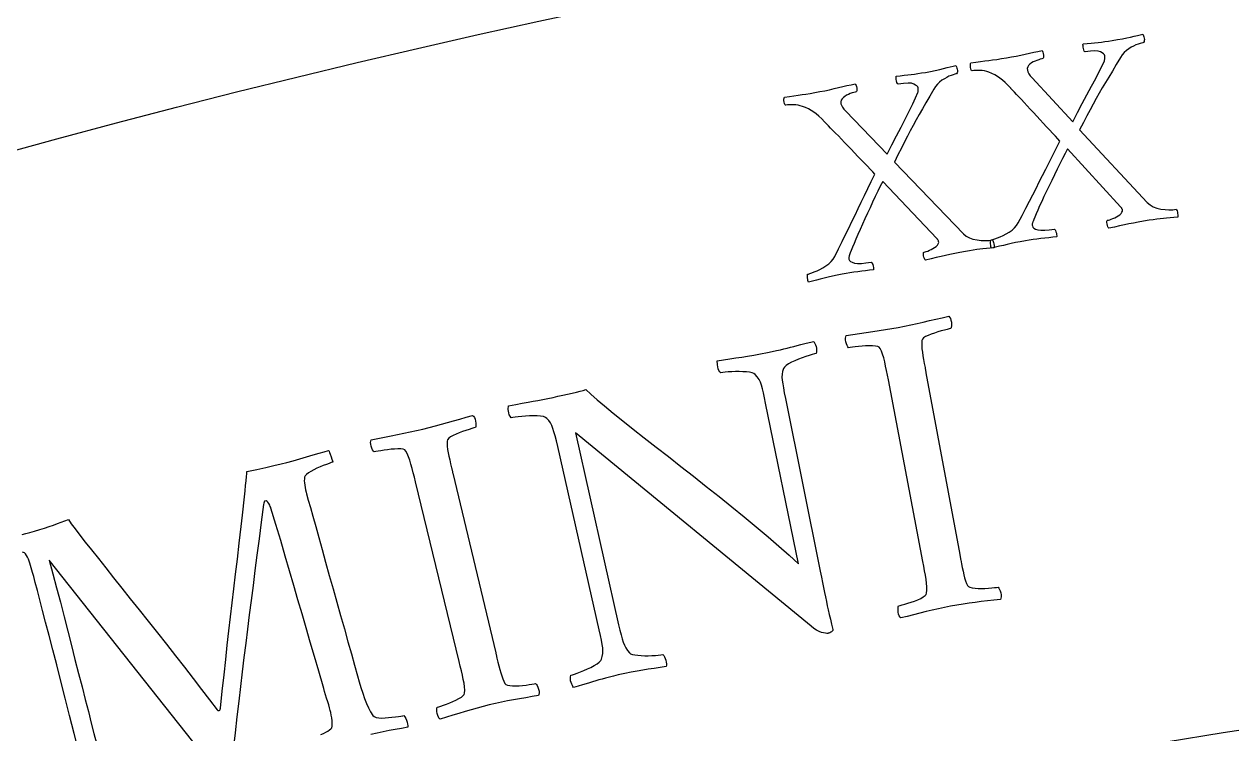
# Model space of a CAD drawing. Header units: millimetres. Extents: x -76 to 76, y -76 to 98.
# Drawn here: x -17.46 to -9.52, y 59.66 to 64.33 of the extents above; entities that cross this region are included whole.
import ezdxf

# ---------------------------------------------------------------- set-up
doc = ezdxf.new("R2010")
doc.units = ezdxf.units.MM
doc.layers.add('ENGRAVE', color=7, linetype='Continuous')
doc.layers.add('TEXT', color=5, linetype='Continuous')

msp = doc.modelspace()

# ---------------------------------------------------------------- linework, layer by layer
at = {"layer": 'ENGRAVE'}
for radius in [74.48, 74.48, 72.485, 68.78, 68.78, 65.854, 60.42, 60.42]:
    msp.add_circle((0, 0), radius, dxfattribs=at)
at = {"layer": 'TEXT'}
for points in [[(-11.0005, 64.1058), (-10.9673, 64.1117), (-10.9356, 64.1176), (-10.9053, 64.1237), (-10.8766, 64.1298), (-10.8486, 64.1359), (-10.8209, 64.1419), (-10.7933, 64.1477), (-10.766, 64.1533), (-10.7636, 64.1489), (-10.7613, 64.1426), (-10.7592, 64.1343), (-10.7573, 64.1241), (-10.7561, 64.1143), (-10.7563, 64.107), (-10.758, 64.1025), (-10.7611, 64.1005), (-10.7684, 64.099), (-10.7774, 64.0966), (-10.7878, 64.0933), (-10.7999, 64.0892), (-10.8123, 64.0842), (-10.8242, 64.0784), (-10.8354, 64.0717), (-10.846, 64.0642), (-10.8548, 64.0557), (-10.8604, 64.0462), (-10.863, 64.0356), (-10.8625, 64.024), (-10.8592, 64.0132), (-10.8528, 64.0013), (-10.8433, 63.9882), (-10.8307, 63.9739), (-10.5643, 63.6855), (-10.5325, 63.7464), (-10.5013, 63.8054), (-10.4707, 63.8627), (-10.4407, 63.9182), (-10.4132, 63.9697), (-10.3898, 64.0149), (-10.3708, 64.054), (-10.3561, 64.0869), (-10.3543, 64.0919), (-10.3531, 64.0969), (-10.3525, 64.1018), (-10.3525, 64.1066), (-10.3527, 64.1108), (-10.353, 64.1141), (-10.3532, 64.1165), (-10.3533, 64.1179), (-10.3558, 64.1244), (-10.3612, 64.131), (-10.3696, 64.1375), (-10.3808, 64.1441), (-10.3967, 64.149), (-10.4191, 64.1508), (-10.4481, 64.1493), (-10.4835, 64.1446), (-10.4864, 64.1463), (-10.4891, 64.1506), (-10.4916, 64.1574), (-10.4939, 64.1668), (-10.4957, 64.1767), (-10.4967, 64.1852), (-10.4968, 64.1923), (-10.4961, 64.198), (-10.4692, 64.2005), (-10.4439, 64.2029), (-10.42, 64.2052), (-10.3978, 64.2073), (-10.3758, 64.2096), (-10.3528, 64.2124), (-10.3289, 64.2157), (-10.3039, 64.2196), (-10.2694, 64.2253), (-10.2379, 64.2311), (-10.2093, 64.2368), (-10.1835, 64.2426), (-10.1603, 64.248), (-10.1392, 64.2529), (-10.1201, 64.2573), (-10.1032, 64.261), (-10.1008, 64.2568), (-10.0985, 64.2512), (-10.0963, 64.2442), (-10.0943, 64.2356), (-10.0931, 64.2269), (-10.0934, 64.2191), (-10.0952, 64.2122), (-10.0984, 64.2063), (-10.1035, 64.2052), (-10.1112, 64.2031), (-10.1216, 64.2), (-10.1345, 64.1959), (-10.149, 64.1905), (-10.164, 64.1835), (-10.1795, 64.1751), (-10.1955, 64.1652), (-10.2111, 64.1536), (-10.2256, 64.1401), (-10.2389, 64.1248), (-10.2511, 64.1076), (-10.2783, 64.0616), (-10.3038, 64.0188), (-10.3274, 63.9792), (-10.3492, 63.9427), (-10.3698, 63.9076), (-10.3901, 63.8724), (-10.4099, 63.837), (-10.4294, 63.8015), (-10.4494, 63.7641), (-10.471, 63.7234), (-10.4941, 63.6793), (-10.5189, 63.6318), (-10.0737, 63.1533), (-10.0561, 63.1375), (-10.0354, 63.125), (-10.0117, 63.1159), (-9.985, 63.1101), (-9.9575, 63.1069), (-9.9315, 63.1056), (-9.907, 63.1062), (-9.884, 63.1088), (-9.8809, 63.1046), (-9.8784, 63.0987), (-9.8764, 63.091), (-9.875, 63.0815), (-9.874, 63.0722), (-9.8736, 63.065), (-9.8735, 63.0599), (-9.8739, 63.0568), (-9.9002, 63.0546), (-9.9246, 63.0525), (-9.9471, 63.0505), (-9.9677, 63.0488), (-9.9884, 63.0467), (-10.0111, 63.044), (-10.0359, 63.0406), (-10.0627, 63.0365), (-10.0995, 63.0305), (-10.1337, 63.0244), (-10.1655, 63.0184), (-10.1948, 63.0124), (-10.224, 63.0062), (-10.2557, 62.9995), (-10.2898, 62.9922), (-10.3262, 62.9843), (-10.3302, 62.9885), (-10.3336, 62.9946), (-10.3364, 63.0028), (-10.3385, 63.0129), (-10.3397, 63.0228), (-10.3394, 63.03), (-10.3378, 63.0346), (-10.3348, 63.0365), (-10.3284, 63.0379), (-10.3204, 63.0403), (-10.3108, 63.0437), (-10.2995, 63.048), (-10.2877, 63.0532), (-10.2764, 63.0592), (-10.2655, 63.0659), (-10.2551, 63.0734), (-10.2464, 63.0813), (-10.2406, 63.0894), (-10.2376, 63.0976), (-10.2375, 63.1059), (-10.238, 63.1079), (-10.239, 63.1102), (-10.2403, 63.1128), (-10.242, 63.1157), (-10.2439, 63.1186), (-10.2459, 63.121), (-10.248, 63.1232), (-10.2501, 63.1249), (-10.5982, 63.5076), (-10.6145, 63.4764), (-10.6313, 63.4435), (-10.6487, 63.4089), (-10.6667, 63.3727), (-10.6847, 63.3359), (-10.7024, 63.2994), (-10.7199, 63.2634), (-10.737, 63.2278), (-10.7532, 63.1934), (-10.7682, 63.1612), (-10.7818, 63.1311), (-10.7941, 63.1031), (-10.8048, 63.0783), (-10.8135, 63.0577), (-10.8204, 63.0412), (-10.8253, 63.0288), (-10.826, 63.0266), (-10.8268, 63.0238), (-10.8278, 63.0205), (-10.8289, 63.0167), (-10.8299, 63.0126), (-10.8303, 63.0083), (-10.8303, 63.0039), (-10.8297, 62.9993), (-10.8264, 62.9915), (-10.8191, 62.9846), (-10.808, 62.9788), (-10.793, 62.974), (-10.7734, 62.9711), (-10.7486, 62.9709), (-10.7185, 62.9733), (-10.6832, 62.9784), (-10.6799, 62.9743), (-10.677, 62.9684), (-10.6743, 62.9609), (-10.672, 62.9516), (-10.6702, 62.9424), (-10.6694, 62.9353), (-10.6696, 62.9301), (-10.6706, 62.9269), (-10.696, 62.9245), (-10.7217, 62.9218), (-10.7475, 62.919), (-10.7735, 62.9161), (-10.7995, 62.9129), (-10.8252, 62.9094), (-10.8507, 62.9055), (-10.8758, 62.9014), (-10.9096, 62.8953), (-10.9409, 62.8894), (-10.9695, 62.8835), (-10.9955, 62.8777), (-11.0205, 62.8718), (-11.0458, 62.8657), (-11.0717, 62.8594), (-11.0979, 62.853), (-11.1003, 62.858), (-11.1021, 62.8644), (-11.1033, 62.8723), (-11.1039, 62.8816), (-11.1042, 62.8906), (-11.1041, 62.8976), (-11.1039, 62.9026), (-11.1034, 62.9057), (-11.0979, 62.9071), (-11.0887, 62.9099), (-11.0758, 62.9143), (-11.0592, 62.9202), (-11.0406, 62.9275), (-11.0215, 62.9364), (-11.002, 62.9467), (-10.982, 62.9586), (-10.9631, 62.9719), (-10.947, 62.9865), (-10.9336, 63.0024), (-10.923, 63.0196), (-10.897, 63.0691), (-10.8723, 63.1165), (-10.8489, 63.1617), (-10.8268, 63.2048), (-10.8053, 63.2468), (-10.784, 63.2889), (-10.7627, 63.3311), (-10.7416, 63.3735), (-10.7199, 63.4167), (-10.6972, 63.4616), (-10.6735, 63.5082), (-10.6486, 63.5566), (-10.6626, 63.5725), (-10.6785, 63.5901), (-10.6962, 63.6095), (-10.7158, 63.6305), (-10.7365, 63.6527), (-10.7576, 63.6754), (-10.779, 63.6986), (-10.8007, 63.7224), (-10.8223, 63.746), (-10.8433, 63.7688), (-10.8637, 63.7907), (-10.8834, 63.8118), (-10.902, 63.8315), (-10.9188, 63.8493), (-10.9339, 63.8653), (-10.9472, 63.8794), (-10.958, 63.8909), (-10.9658, 63.8992), (-10.9705, 63.9041), (-10.972, 63.9058), (-10.9908, 63.9261), (-11.0088, 63.944), (-11.0261, 63.9593), (-11.0425, 63.9722), (-11.0591, 63.9833), (-11.077, 63.9935), (-11.096, 64.0028), (-11.1161, 64.0111), (-11.13, 64.0159), (-11.1445, 64.0194), (-11.1596, 64.0217), (-11.1754, 64.0229), (-11.1906, 64.0232), (-11.2038, 64.0229), (-11.2151, 64.0222), (-11.2246, 64.021), (-11.2281, 64.0218), (-11.2312, 64.0256), (-11.2338, 64.0323), (-11.236, 64.042), (-11.2373, 64.0523), (-11.2374, 64.0609), (-11.2362, 64.0678), (-11.2337, 64.073), (-11.2008, 64.0778), (-11.1704, 64.0819), (-11.1425, 64.0855), (-11.117, 64.0886), (-11.0915, 64.0918), (-11.0636, 64.0957), (-11.0333, 64.1004), (-11.0005, 64.1058)], [(-12.2278, 63.8831), (-12.1947, 63.8896), (-12.1631, 63.8962), (-12.133, 63.9028), (-12.1043, 63.9095), (-12.0765, 63.9161), (-12.0488, 63.9226), (-12.0214, 63.9289), (-11.9942, 63.935), (-11.9917, 63.9307), (-11.9893, 63.9244), (-11.9871, 63.9162), (-11.9849, 63.906), (-11.9835, 63.8962), (-11.9837, 63.889), (-11.9852, 63.8844), (-11.9882, 63.8824), (-11.9956, 63.8807), (-12.0045, 63.8781), (-12.0149, 63.8747), (-12.0268, 63.8703), (-12.0392, 63.8651), (-12.051, 63.859), (-12.0621, 63.8521), (-12.0725, 63.8444), (-12.0811, 63.8358), (-12.0866, 63.8261), (-12.0889, 63.8155), (-12.0882, 63.804), (-12.0847, 63.7932), (-12.0781, 63.7814), (-12.0683, 63.7685), (-12.0555, 63.7544), (-11.7836, 63.4712), (-11.753, 63.5327), (-11.7229, 63.5923), (-11.6934, 63.6502), (-11.6645, 63.7062), (-11.6379, 63.7582), (-11.6155, 63.8039), (-11.5972, 63.8434), (-11.5831, 63.8765), (-11.5814, 63.8816), (-11.5803, 63.8866), (-11.5798, 63.8915), (-11.5799, 63.8963), (-11.5802, 63.9005), (-11.5805, 63.9038), (-11.5807, 63.9062), (-11.5809, 63.9076), (-11.5836, 63.9141), (-11.5891, 63.9205), (-11.5975, 63.9269), (-11.6089, 63.9332), (-11.6249, 63.9379), (-11.6474, 63.9392), (-11.6763, 63.9371), (-11.7116, 63.9318), (-11.7145, 63.9334), (-11.7173, 63.9377), (-11.7199, 63.9444), (-11.7224, 63.9538), (-11.7244, 63.9636), (-11.7256, 63.9721), (-11.7258, 63.9792), (-11.7252, 63.9849), (-11.6984, 63.988), (-11.6731, 63.9908), (-11.6493, 63.9936), (-11.6271, 63.9961), (-11.6052, 63.9988), (-11.5823, 64.0021), (-11.5583, 64.0059), (-11.5334, 64.0102), (-11.4991, 64.0166), (-11.4677, 64.0229), (-11.4392, 64.0292), (-11.4136, 64.0355), (-11.3905, 64.0414), (-11.3694, 64.0467), (-11.3504, 64.0514), (-11.3336, 64.0554), (-11.3311, 64.0513), (-11.3287, 64.0458), (-11.3264, 64.0387), (-11.3242, 64.0303), (-11.3229, 64.0215), (-11.323, 64.0137), (-11.3247, 64.0068), (-11.3278, 64.0009), (-11.3329, 63.9997), (-11.3405, 63.9974), (-11.3508, 63.9941), (-11.3637, 63.9897), (-11.3781, 63.984), (-11.3929, 63.9768), (-11.4082, 63.9681), (-11.424, 63.9579), (-11.4394, 63.946), (-11.4536, 63.9322), (-11.4667, 63.9166), (-11.4785, 63.8992), (-11.5049, 63.8528), (-11.5295, 63.8095), (-11.5523, 63.7694), (-11.5734, 63.7324), (-11.5934, 63.697), (-11.613, 63.6614), (-11.6321, 63.6257), (-11.6509, 63.5897), (-11.6702, 63.552), (-11.691, 63.5109), (-11.7133, 63.4663), (-11.7371, 63.4184), (-11.2829, 62.9485), (-11.2649, 62.933), (-11.244, 62.921), (-11.2202, 62.9123), (-11.1933, 62.907), (-11.1658, 62.9043), (-11.1398, 62.9035), (-11.1153, 62.9046), (-11.0923, 62.9076), (-11.0891, 62.9035), (-11.0865, 62.8976), (-11.0844, 62.89), (-11.0828, 62.8806), (-11.0817, 62.8713), (-11.0811, 62.8641), (-11.0809, 62.859), (-11.0813, 62.8559), (-11.1075, 62.8531), (-11.1318, 62.8506), (-11.1543, 62.8482), (-11.1749, 62.846), (-11.1955, 62.8436), (-11.2182, 62.8405), (-11.2429, 62.8366), (-11.2696, 62.832), (-11.3063, 62.8252), (-11.3404, 62.8185), (-11.3721, 62.8119), (-11.4012, 62.8054), (-11.4303, 62.7986), (-11.4619, 62.7912), (-11.4958, 62.7833), (-11.5321, 62.7748), (-11.5362, 62.7788), (-11.5397, 62.7849), (-11.5426, 62.793), (-11.5449, 62.8031), (-11.5463, 62.8129), (-11.5462, 62.8201), (-11.5446, 62.8248), (-11.5416, 62.8267), (-11.5353, 62.8283), (-11.5273, 62.8308), (-11.5178, 62.8344), (-11.5066, 62.8389), (-11.4949, 62.8444), (-11.4837, 62.8506), (-11.4729, 62.8575), (-11.4627, 62.8652), (-11.4542, 62.8733), (-11.4485, 62.8814), (-11.4457, 62.8897), (-11.4458, 62.898), (-11.4463, 62.9), (-11.4473, 62.9023), (-11.4486, 62.9049), (-11.4504, 62.9077), (-11.4524, 62.9105), (-11.4545, 62.913), (-11.4566, 62.915), (-11.4587, 62.9167), (-11.814, 63.2927), (-11.8297, 63.2612), (-11.8459, 63.2279), (-11.8627, 63.1931), (-11.8799, 63.1565), (-11.8973, 63.1193), (-11.9143, 63.0826), (-11.931, 63.0462), (-11.9474, 63.0102), (-11.963, 62.9756), (-11.9774, 62.9431), (-11.9904, 62.9127), (-12.0022, 62.8845), (-12.0124, 62.8595), (-12.0207, 62.8387), (-12.0272, 62.8221), (-12.0319, 62.8097), (-12.0325, 62.8074), (-12.0333, 62.8046), (-12.0342, 62.8013), (-12.0353, 62.7975), (-12.0362, 62.7933), (-12.0366, 62.7891), (-12.0364, 62.7846), (-12.0358, 62.7801), (-12.0323, 62.7723), (-12.0249, 62.7656), (-12.0137, 62.76), (-11.9986, 62.7555), (-11.9789, 62.7529), (-11.9541, 62.7532), (-11.9241, 62.7562), (-11.8889, 62.762), (-11.8855, 62.7579), (-11.8825, 62.7521), (-11.8797, 62.7446), (-11.8771, 62.7354), (-11.8752, 62.7262), (-11.8743, 62.7191), (-11.8743, 62.7139), (-11.8753, 62.7107), (-11.9007, 62.7078), (-11.9263, 62.7047), (-11.952, 62.7014), (-11.978, 62.6979), (-12.0039, 62.6942), (-12.0296, 62.6902), (-12.0549, 62.6859), (-12.0799, 62.6812), (-12.1137, 62.6746), (-12.1448, 62.668), (-12.1733, 62.6616), (-12.1992, 62.6553), (-12.224, 62.6489), (-12.2493, 62.6424), (-12.275, 62.6356), (-12.3011, 62.6286), (-12.3036, 62.6336), (-12.3055, 62.64), (-12.3069, 62.6478), (-12.3077, 62.6571), (-12.3081, 62.6661), (-12.3082, 62.6731), (-12.3081, 62.6782), (-12.3076, 62.6812), (-12.3021, 62.6827), (-12.293, 62.6857), (-12.2802, 62.6904), (-12.2637, 62.6965), (-12.2452, 62.7042), (-12.2263, 62.7134), (-12.207, 62.7242), (-12.1873, 62.7364), (-12.1687, 62.7501), (-12.1528, 62.765), (-12.1397, 62.7812), (-12.1294, 62.7986), (-12.1044, 62.8486), (-12.0807, 62.8964), (-12.0581, 62.9421), (-12.0368, 62.9855), (-12.0161, 63.028), (-11.9956, 63.0705), (-11.9752, 63.1131), (-11.9548, 63.1558), (-11.934, 63.1994), (-11.9122, 63.2448), (-11.8893, 63.2919), (-11.8654, 63.3407), (-11.8797, 63.3564), (-11.8959, 63.3737), (-11.914, 63.3927), (-11.934, 63.4133), (-11.9551, 63.4351), (-11.9766, 63.4574), (-11.9985, 63.4802), (-12.0206, 63.5036), (-12.0427, 63.5268), (-12.0641, 63.5492), (-12.0849, 63.5707), (-12.1051, 63.5913), (-12.124, 63.6107), (-12.1412, 63.6282), (-12.1565, 63.6439), (-12.1701, 63.6577), (-12.1812, 63.6691), (-12.1891, 63.6771), (-12.1939, 63.682), (-12.1954, 63.6836), (-12.2146, 63.7036), (-12.233, 63.7211), (-12.2505, 63.7361), (-12.2672, 63.7487), (-12.284, 63.7595), (-12.302, 63.7693), (-12.3212, 63.7783), (-12.3416, 63.7862), (-12.3555, 63.7907), (-12.3701, 63.7939), (-12.3852, 63.796), (-12.401, 63.7968), (-12.4162, 63.7968), (-12.4294, 63.7963), (-12.4407, 63.7954), (-12.4501, 63.794), (-12.4537, 63.7947), (-12.4569, 63.7984), (-12.4596, 63.8051), (-12.462, 63.8147), (-12.4635, 63.825), (-12.4637, 63.8336), (-12.4627, 63.8406), (-12.4603, 63.8458), (-12.4275, 63.8512), (-12.3972, 63.856), (-12.3693, 63.8601), (-12.3439, 63.8636), (-12.3184, 63.8673), (-12.2906, 63.8717), (-12.2604, 63.877), (-12.2278, 63.8831)], [(-11.7118, 62.3316), (-11.6697, 62.3398), (-11.6282, 62.3484), (-11.5873, 62.3574), (-11.5471, 62.3668), (-11.5067, 62.3764), (-11.4654, 62.3859), (-11.4231, 62.3954), (-11.3799, 62.4049), (-11.3736, 62.399), (-11.3686, 62.3907), (-11.3648, 62.3799), (-11.3623, 62.3666), (-11.3611, 62.3531), (-11.3611, 62.3416), (-11.3625, 62.3321), (-11.3652, 62.3245), (-11.3758, 62.3223), (-11.3899, 62.3189), (-11.4076, 62.3143), (-11.4289, 62.3085), (-11.4515, 62.3018), (-11.4732, 62.2947), (-11.4942, 62.2873), (-11.5143, 62.2794), (-11.5317, 62.2712), (-11.5445, 62.2627), (-11.5527, 62.2539), (-11.5563, 62.2449), (-11.5574, 62.2287), (-11.5571, 62.2106), (-11.5556, 62.1905), (-11.5527, 62.1684), (-11.549, 62.1448), (-11.5449, 62.1202), (-11.5404, 62.0945), (-11.5355, 62.0677), (-11.5347, 62.0634), (-11.5339, 62.0591), (-11.5331, 62.0548), (-11.5323, 62.0505), (-11.5315, 62.0462), (-11.5307, 62.0419), (-11.5299, 62.0376), (-11.5291, 62.0333), (-11.3068, 60.8372), (-11.306, 60.8329), (-11.3052, 60.8286), (-11.3044, 60.8243), (-11.3036, 60.82), (-11.3028, 60.8157), (-11.302, 60.8114), (-11.3012, 60.8071), (-11.3004, 60.8028), (-11.2954, 60.7762), (-11.2904, 60.7509), (-11.2855, 60.7269), (-11.2806, 60.7041), (-11.2755, 60.6831), (-11.2698, 60.6642), (-11.2637, 60.6475), (-11.257, 60.6328), (-11.2507, 60.6268), (-11.2402, 60.6219), (-11.2256, 60.6181), (-11.2067, 60.6155), (-11.1854, 60.6139), (-11.1636, 60.6134), (-11.1412, 60.6139), (-11.1183, 60.6154), (-11.097, 60.6174), (-11.0793, 60.6192), (-11.0652, 60.621), (-11.0549, 60.6226), (-11.0498, 60.6165), (-11.0452, 60.608), (-11.0411, 60.5973), (-11.0376, 60.5842), (-11.0352, 60.5709), (-11.0349, 60.5595), (-11.0366, 60.5499), (-11.0402, 60.5422), (-11.0829, 60.5373), (-11.1247, 60.5323), (-11.1656, 60.5273), (-11.2056, 60.5222), (-11.2453, 60.5168), (-11.2855, 60.5107), (-11.326, 60.504), (-11.367, 60.4966), (-11.4069, 60.4888), (-11.4471, 60.4803), (-11.4875, 60.4713), (-11.5282, 60.4616), (-11.5691, 60.4515), (-11.6104, 60.441), (-11.6519, 60.4303), (-11.6938, 60.4194), (-11.7, 60.4252), (-11.705, 60.4336), (-11.7089, 60.4443), (-11.7115, 60.4576), (-11.7129, 60.471), (-11.713, 60.4825), (-11.7118, 60.492), (-11.7093, 60.4996), (-11.6991, 60.5018), (-11.6854, 60.5053), (-11.6682, 60.51), (-11.6476, 60.5159), (-11.6256, 60.5229), (-11.6044, 60.5306), (-11.5838, 60.5391), (-11.5639, 60.5483), (-11.5468, 60.5577), (-11.5346, 60.5666), (-11.5272, 60.5748), (-11.5247, 60.5825), (-11.5231, 60.602), (-11.5233, 60.6236), (-11.5252, 60.6476), (-11.5288, 60.6738), (-11.5334, 60.7017), (-11.5385, 60.7306), (-11.5439, 60.7606), (-11.5497, 60.7916), (-11.7767, 61.9868), (-11.7827, 62.0179), (-11.7887, 62.048), (-11.7948, 62.0772), (-11.8008, 62.1055), (-11.8072, 62.1318), (-11.8144, 62.1552), (-11.8224, 62.1757), (-11.8311, 62.1932), (-11.8366, 62.2006), (-11.8468, 62.2059), (-11.8617, 62.2091), (-11.8813, 62.2104), (-11.9036, 62.2103), (-11.9262, 62.2096), (-11.9494, 62.2082), (-11.9729, 62.2062), (-11.9949, 62.2039), (-12.013, 62.2018), (-12.0274, 62.1999), (-12.0381, 62.1981), (-12.0433, 62.2041), (-12.0481, 62.2125), (-12.0523, 62.2232), (-12.0561, 62.2362), (-12.0585, 62.2495), (-12.059, 62.2609), (-12.0573, 62.2705), (-12.0536, 62.2783), (-12.0096, 62.2852), (-11.9659, 62.2919), (-11.9226, 62.2982), (-11.8795, 62.3043), (-11.8369, 62.3105), (-11.7948, 62.3171), (-11.7531, 62.3241), (-11.7118, 62.3316)], [(-13.981, 61.8711), (-13.9492, 61.8783), (-13.9178, 61.8854), (-13.8867, 61.8924), (-13.856, 61.8992), (-13.8275, 61.9058), (-13.8031, 61.9118), (-13.7827, 61.9173), (-13.7665, 61.9222), (-13.7333, 61.8916), (-13.6922, 61.8557), (-13.6431, 61.8145), (-13.586, 61.7679), (-13.5226, 61.7169), (-13.4543, 61.6627), (-13.3813, 61.6052), (-13.3036, 61.5443), (-13.2229, 61.4812), (-13.141, 61.417), (-13.0579, 61.3517), (-12.9736, 61.2852), (-12.8894, 61.2183), (-12.8065, 61.1516), (-12.725, 61.0851), (-12.6448, 61.0188), (-12.5679, 60.954), (-12.4962, 60.8919), (-12.4297, 60.8327), (-12.3684, 60.7762), (-12.5836, 61.834), (-12.591, 61.8691), (-12.5979, 61.9003), (-12.6044, 61.9275), (-12.6104, 61.9506), (-12.6174, 61.971), (-12.6267, 61.9897), (-12.6384, 62.0069), (-12.6523, 62.0224), (-12.6603, 62.0282), (-12.6727, 62.0328), (-12.6894, 62.0364), (-12.7104, 62.0389), (-12.7337, 62.0404), (-12.7575, 62.0411), (-12.7817, 62.041), (-12.8063, 62.04), (-12.8294, 62.0385), (-12.8493, 62.0367), (-12.8659, 62.0347), (-12.8792, 62.0324), (-12.8858, 62.0393), (-12.8912, 62.0481), (-12.8953, 62.0589), (-12.898, 62.0717), (-12.8998, 62.0844), (-12.901, 62.0952), (-12.9016, 62.1041), (-12.9016, 62.1111), (-12.8596, 62.1183), (-12.8189, 62.1249), (-12.7794, 62.1311), (-12.7411, 62.1368), (-12.7023, 62.1428), (-12.6612, 62.1498), (-12.6179, 62.1578), (-12.5723, 62.1667), (-12.5403, 62.1733), (-12.5114, 62.1794), (-12.4856, 62.185), (-12.463, 62.1902), (-12.4418, 62.1953), (-12.4203, 62.2006), (-12.3984, 62.2062), (-12.3762, 62.212), (-12.3526, 62.2182), (-12.3267, 62.2248), (-12.2984, 62.2319), (-12.2677, 62.2394), (-12.2637, 62.2335), (-12.2598, 62.2261), (-12.2559, 62.2172), (-12.2522, 62.2068), (-12.2494, 62.1955), (-12.2484, 62.1838), (-12.2492, 62.1717), (-12.2519, 62.1593), (-12.2627, 62.1568), (-12.2775, 62.1527), (-12.2964, 62.1472), (-12.3194, 62.14), (-12.344, 62.1317), (-12.3679, 62.1226), (-12.391, 62.1126), (-12.4135, 62.1019), (-12.4333, 62.091), (-12.4486, 62.0804), (-12.4594, 62.0701), (-12.4658, 62.0602), (-12.4716, 62.0421), (-12.4751, 62.0234), (-12.4761, 62.004), (-12.4747, 61.984), (-12.4715, 61.9612), (-12.4668, 61.9335), (-12.4608, 61.9009), (-12.4535, 61.8633), (-12.2249, 60.7279), (-12.2171, 60.6891), (-12.2098, 60.6528), (-12.203, 60.619), (-12.1967, 60.5877), (-12.1906, 60.558), (-12.1844, 60.5288), (-12.1782, 60.5002), (-12.1719, 60.4722), (-12.1653, 60.4433), (-12.158, 60.4121), (-12.1501, 60.3787), (-12.1415, 60.3429), (-12.1426, 60.3373), (-12.1453, 60.3325), (-12.1496, 60.3284), (-12.1556, 60.3252), (-12.1619, 60.3226), (-12.1672, 60.3206), (-12.1716, 60.3192), (-12.1749, 60.3183), (-12.1817, 60.3179), (-12.1908, 60.3188), (-12.2023, 60.3212), (-12.216, 60.3249), (-12.2315, 60.3307), (-12.2481, 60.3392), (-12.2658, 60.3505), (-12.2846, 60.3646), (-13.834, 61.6381), (-13.5504, 60.3742), (-13.5423, 60.3393), (-13.5345, 60.3086), (-13.5272, 60.2821), (-13.5202, 60.2598), (-13.5126, 60.2403), (-13.5032, 60.2222), (-13.4921, 60.2053), (-13.4793, 60.1898), (-13.4714, 60.1842), (-13.4596, 60.1796), (-13.4437, 60.1762), (-13.4237, 60.1738), (-13.4015, 60.1723), (-13.3787, 60.1715), (-13.3553, 60.1714), (-13.3314, 60.1719), (-13.3087, 60.173), (-13.2893, 60.1745), (-13.2731, 60.1764), (-13.2602, 60.1787), (-13.2535, 60.1719), (-13.2479, 60.1635), (-13.2435, 60.1532), (-13.2401, 60.1413), (-13.2378, 60.1291), (-13.2365, 60.1182), (-13.2362, 60.1085), (-13.237, 60.1002), (-13.2778, 60.094), (-13.3172, 60.088), (-13.3552, 60.0821), (-13.3916, 60.0763), (-13.4286, 60.0701), (-13.4679, 60.0627), (-13.5095, 60.0542), (-13.5534, 60.0445), (-13.5833, 60.0376), (-13.6108, 60.0308), (-13.6359, 60.0242), (-13.6586, 60.0177), (-13.6799, 60.0114), (-13.7009, 60.0051), (-13.7216, 59.9989), (-13.7419, 59.9927), (-13.7635, 59.9863), (-13.7881, 59.9791), (-13.8156, 59.9713), (-13.8462, 59.9627), (-13.8503, 59.9685), (-13.8544, 59.9758), (-13.8585, 59.9846), (-13.8626, 59.9949), (-13.8657, 60.0061), (-13.8671, 60.0178), (-13.8667, 60.0298), (-13.8646, 60.0423), (-13.8543, 60.0452), (-13.8403, 60.0498), (-13.8227, 60.0562), (-13.8013, 60.0644), (-13.7783, 60.0738), (-13.7557, 60.0838), (-13.7333, 60.0946), (-13.7113, 60.1059), (-13.6919, 60.1174), (-13.6774, 60.1282), (-13.6678, 60.1386), (-13.663, 60.1483), (-13.6578, 60.1665), (-13.6546, 60.185), (-13.6537, 60.204), (-13.6548, 60.2235), (-13.6579, 60.2457), (-13.6627, 60.2729), (-13.6692, 60.3052), (-13.6773, 60.3425), (-13.9508, 61.5489), (-13.9595, 61.5862), (-13.9677, 61.6184), (-13.9752, 61.6455), (-13.9822, 61.6674), (-13.9898, 61.6861), (-13.9991, 61.7033), (-14.0102, 61.7189), (-14.023, 61.733), (-14.0317, 61.7397), (-14.0451, 61.7448), (-14.0634, 61.7482), (-14.0864, 61.75), (-14.1118, 61.7504), (-14.1371, 61.75), (-14.1625, 61.7486), (-14.1878, 61.7462), (-14.211, 61.7435), (-14.2301, 61.741), (-14.245, 61.7386), (-14.2558, 61.7365), (-14.2633, 61.7468), (-14.2691, 61.7574), (-14.2729, 61.7685), (-14.275, 61.78), (-14.2759, 61.791), (-14.276, 61.8007), (-14.2754, 61.8091), (-14.2742, 61.8161), (-14.2268, 61.8254), (-14.1841, 61.8335), (-14.1461, 61.8402), (-14.1128, 61.8457), (-14.0813, 61.8509), (-14.0488, 61.8569), (-14.0154, 61.8636), (-13.981, 61.8711)], [(-14.8381, 61.6622), (-14.7964, 61.6725), (-14.7554, 61.6831), (-14.715, 61.6942), (-14.6753, 61.7056), (-14.6355, 61.7172), (-14.5947, 61.7289), (-14.553, 61.7405), (-14.5103, 61.7521), (-14.5037, 61.7466), (-14.4982, 61.7385), (-14.4939, 61.7279), (-14.4908, 61.7148), (-14.4889, 61.7013), (-14.4884, 61.6899), (-14.4893, 61.6803), (-14.4916, 61.6726), (-14.502, 61.6699), (-14.5159, 61.6658), (-14.5334, 61.6602), (-14.5543, 61.6533), (-14.5766, 61.6456), (-14.5979, 61.6374), (-14.6185, 61.6289), (-14.6382, 61.62), (-14.6551, 61.6109), (-14.6675, 61.6018), (-14.6752, 61.5926), (-14.6784, 61.5834), (-14.6786, 61.5673), (-14.6775, 61.5492), (-14.6749, 61.5292), (-14.6709, 61.5072), (-14.666, 61.4838), (-14.6607, 61.4594), (-14.6549, 61.434), (-14.6487, 61.4076), (-14.6477, 61.4033), (-14.6466, 61.3991), (-14.6456, 61.3948), (-14.6446, 61.3905), (-14.6436, 61.3863), (-14.6426, 61.382), (-14.6416, 61.3778), (-14.6406, 61.3735), (-14.3583, 60.1902), (-14.3572, 60.1859), (-14.3562, 60.1816), (-14.3552, 60.1774), (-14.3542, 60.1731), (-14.3532, 60.1689), (-14.3522, 60.1646), (-14.3512, 60.1604), (-14.3501, 60.1561), (-14.3438, 60.1298), (-14.3375, 60.1047), (-14.3314, 60.081), (-14.3254, 60.0585), (-14.3192, 60.0378), (-14.3126, 60.0192), (-14.3057, 60.0028), (-14.2982, 59.9885), (-14.2917, 59.9828), (-14.2809, 59.9784), (-14.2661, 59.9754), (-14.2471, 59.9737), (-14.2258, 59.9732), (-14.2039, 59.9738), (-14.1816, 59.9754), (-14.1588, 59.9781), (-14.1376, 59.9812), (-14.12, 59.9839), (-14.1061, 59.9863), (-14.0958, 59.9885), (-14.0905, 59.9826), (-14.0855, 59.9744), (-14.0809, 59.9639), (-14.0766, 59.951), (-14.0736, 59.9379), (-14.0727, 59.9265), (-14.0739, 59.9168), (-14.0771, 59.9089), (-14.1196, 59.9019), (-14.1611, 59.8948), (-14.2017, 59.8877), (-14.2413, 59.8806), (-14.2807, 59.8732), (-14.3205, 59.8651), (-14.3607, 59.8563), (-14.4012, 59.8469), (-14.4407, 59.8371), (-14.4804, 59.8266), (-14.5203, 59.8155), (-14.5604, 59.8038), (-14.6008, 59.7916), (-14.6415, 59.7791), (-14.6825, 59.7664), (-14.7237, 59.7533), (-14.7302, 59.7588), (-14.7356, 59.7669), (-14.74, 59.7775), (-14.7433, 59.7905), (-14.7454, 59.8039), (-14.7461, 59.8154), (-14.7454, 59.825), (-14.7433, 59.8326), (-14.7331, 59.8354), (-14.7196, 59.8396), (-14.7027, 59.8451), (-14.6825, 59.8521), (-14.6609, 59.8601), (-14.64, 59.8689), (-14.6199, 59.8784), (-14.6005, 59.8887), (-14.5839, 59.8989), (-14.5721, 59.9083), (-14.5652, 59.917), (-14.5631, 59.9248), (-14.5625, 59.9443), (-14.5637, 59.9659), (-14.5668, 59.9897), (-14.5717, 60.0157), (-14.5778, 60.0434), (-14.5843, 60.072), (-14.5912, 60.1017), (-14.5985, 60.1323), (-14.8855, 61.3146), (-14.8931, 61.3453), (-14.9006, 61.3751), (-14.9081, 61.4039), (-14.9156, 61.4319), (-14.9233, 61.4578), (-14.9317, 61.4809), (-14.9406, 61.5009), (-14.9502, 61.518), (-14.9561, 61.525), (-14.9665, 61.5298), (-14.9816, 61.5323), (-15.0013, 61.5326), (-15.0235, 61.5314), (-15.0461, 61.5295), (-15.0691, 61.527), (-15.0926, 61.5238), (-15.1143, 61.5204), (-15.1324, 61.5174), (-15.1466, 61.5147), (-15.1572, 61.5124), (-15.1627, 61.5182), (-15.1679, 61.5263), (-15.1727, 61.5368), (-15.1771, 61.5496), (-15.1802, 61.5627), (-15.1812, 61.5741), (-15.18, 61.5838), (-15.1767, 61.5917), (-15.1331, 61.6009), (-15.0898, 61.6097), (-15.0469, 61.6182), (-15.0042, 61.6265), (-14.9619, 61.6348), (-14.9202, 61.6435), (-14.8789, 61.6526), (-14.8381, 61.6622)]]:
    msp.add_lwpolyline(points, close=True, dxfattribs=at)
for points in [[(-17.4733, 60.9687), (-17.4488, 60.9752), (-17.4215, 60.9827), (-17.3914, 60.9912), (-17.3914, 60.9912), (-17.3568, 61.0014), (-17.3244, 61.0115), (-17.2943, 61.0214), (-17.2665, 61.0313), (-17.2404, 61.0408), (-17.2152, 61.0499), (-17.1911, 61.0585), (-17.1681, 61.0666), (-17.1491, 61.0392), (-17.1242, 61.0055), (-17.0936, 60.9654), (-17.0571, 60.919), (-17.016, 60.8671), (-16.9714, 60.8108), (-16.9232, 60.7499), (-16.8716, 60.6845), (-16.8173, 60.6158), (-16.7612, 60.5452), (-16.7034, 60.4726), (-16.6437, 60.3979), (-16.5835, 60.3223), (-16.5237, 60.2468), (-16.4644, 60.1712), (-16.4056, 60.0957), (-16.3482, 60.0215), (-16.2932, 59.9498), (-16.2404, 59.8807), (-16.1899, 59.8142), (-16.1875, 59.8122), (-16.1846, 59.8111), (-16.1811, 59.8109), (-16.1772, 59.8116), (-16.1735, 59.8134), (-16.1709, 59.8163), (-16.1694, 59.8205), (-16.169, 59.8259), (-16.1567, 59.9383), (-16.145, 60.045), (-16.1339, 60.1461), (-16.1235, 60.2415), (-16.1132, 60.3341), (-16.1027, 60.4267), (-16.0919, 60.5194), (-16.0808, 60.6121), (-16.0694, 60.7073), (-16.0573, 60.8073), (-16.0448, 60.9122), (-16.0316, 61.0219), (-16.0272, 61.0585), (-16.0228, 61.0966), (-16.0184, 61.1362), (-16.0141, 61.1773), (-16.0099, 61.2178), (-16.0061, 61.2555), (-16.0027, 61.2905), (-15.9998, 61.3228), (-15.9974, 61.3498), (-15.9957, 61.3691), (-15.9947, 61.3806), (-15.9943, 61.3845), (-15.9287, 61.3976), (-15.8694, 61.4101), (-15.8165, 61.4221), (-15.77, 61.4335), (-15.7313, 61.4436), (-15.6904, 61.4546), (-15.6472, 61.4665), (-15.6018, 61.4794), (-15.5578, 61.4921), (-15.5191, 61.5034), (-15.4856, 61.5133), (-15.4573, 61.5219), (-15.4546, 61.5175), (-15.451, 61.5092), (-15.4464, 61.497), (-15.4408, 61.4809), (-15.4355, 61.4652), (-15.4317, 61.4539), (-15.4295, 61.4471), (-15.4287, 61.4449), (-15.4403, 61.4416), (-15.4547, 61.4368), (-15.472, 61.4306), (-15.4922, 61.4229), (-15.5135, 61.4141), (-15.5341, 61.4048), (-15.5539, 61.3949), (-15.5731, 61.3844), (-15.5898, 61.3739), (-15.6024, 61.3641), (-15.6111, 61.355), (-15.6156, 61.3465), (-15.6169, 61.3349), (-15.617, 61.322), (-15.6161, 61.3079), (-15.6142, 61.2926), (-15.6116, 61.2771), (-15.6088, 61.2624), (-15.6058, 61.2485), (-15.6026, 61.2354), (-15.591, 61.1958), (-15.5771, 61.147), (-15.5608, 61.0891), (-15.5422, 61.022), (-15.5217, 60.9481), (-15.5, 60.8698), (-15.4769, 60.7871), (-15.4526, 60.7001), (-15.4277, 60.6111), (-15.4029, 60.5227), (-15.3782, 60.4348), (-15.3537, 60.3474), (-15.33, 60.2628), (-15.3078, 60.183), (-15.287, 60.1082), (-15.2676, 60.0382), (-15.2561, 59.9996), (-15.2445, 59.962), (-15.2328, 59.9257), (-15.221, 59.8905), (-15.2087, 59.8575), (-15.1954, 59.8278), (-15.181, 59.8013), (-15.1656, 59.7782), (-15.1569, 59.7705), (-15.1443, 59.7651), (-15.1279, 59.762), (-15.1075, 59.7613), (-15.0852, 59.762), (-15.0629, 59.7635), (-15.0406, 59.7657), (-15.0183, 59.7687), (-14.9981, 59.7718), (-14.982, 59.7744), (-14.9702, 59.7765), (-14.9625, 59.7782), (-14.955, 59.7691), (-14.949, 59.7586), (-14.9443, 59.7469), (-14.9409, 59.734), (-14.9387, 59.7216), (-14.9373, 59.7119), (-14.9367, 59.7048), (-14.937, 59.7004), (-14.9781, 59.693), (-15.0186, 59.6855), (-15.0586, 59.678), (-15.0979, 59.6704), (-15.1377, 59.6623), (-15.179, 59.6532)], [(-15.5085, 59.6519), (-15.4911, 59.66), (-15.4751, 59.668), (-15.4615, 59.6755), (-15.4504, 59.6827), (-15.4419, 59.6893), (-15.437, 59.6971), (-15.4342, 59.7086), (-15.4334, 59.7237), (-15.4347, 59.7424), (-15.4371, 59.7621), (-15.4399, 59.7802), (-15.4431, 59.7967), (-15.4465, 59.8116), (-15.451, 59.8283), (-15.4565, 59.8471), (-15.4628, 59.8682), (-15.4702, 59.8914), (-15.4775, 59.9147), (-15.4838, 59.9357), (-15.4893, 59.9545), (-15.4938, 59.9712), (-15.5222, 60.0698), (-15.5502, 60.1664), (-15.5777, 60.2611), (-15.6047, 60.3538), (-15.6316, 60.4461), (-15.6588, 60.5395), (-15.6863, 60.6339), (-15.714, 60.7294), (-15.7425, 60.8272), (-15.7724, 60.9286), (-15.8036, 61.0336), (-15.8362, 61.1422), (-15.8378, 61.1473), (-15.8407, 61.1539), (-15.8447, 61.1621), (-15.8499, 61.1718), (-15.8559, 61.1808), (-15.8622, 61.1867), (-15.8689, 61.1895), (-15.8759, 61.1892), (-15.8787, 61.1872), (-15.8811, 61.1826), (-15.8833, 61.1754), (-15.8852, 61.1657), (-15.9004, 61.0508), (-15.9149, 60.9401), (-15.9286, 60.8338), (-15.9417, 60.7318), (-15.9542, 60.6328), (-15.9666, 60.5356), (-15.9787, 60.4401), (-15.9906, 60.3463), (-16.0023, 60.253), (-16.0139, 60.159), (-16.0255, 60.0642), (-16.0369, 59.9687), (-16.0483, 59.871), (-16.06, 59.7696), (-16.0719, 59.6645), (-16.0839, 59.5558)], [(-17.0997, 59.5379), (-17.1301, 59.6588), (-17.16, 59.7771), (-17.1894, 59.8929), (-17.2178, 60.0046), (-17.2449, 60.1103), (-17.2707, 60.2102), (-17.2951, 60.3042), (-17.3178, 60.391), (-17.3383, 60.4694), (-17.3565, 60.5393), (-17.3725, 60.6007), (-17.3858, 60.652), (-17.3962, 60.6914), (-17.4035, 60.719), (-17.4078, 60.7347), (-17.4123, 60.7499), (-17.4168, 60.7648), (-17.4214, 60.7792), (-17.4261, 60.7932), (-17.4312, 60.8065), (-17.437, 60.8189), (-17.4434, 60.8303), (-17.4506, 60.8408), (-17.458, 60.8475), (-17.4698, 60.8524)], [(-16.1758, 59.3857), (-17.2938, 60.8006), (-17.2697, 60.7097), (-17.2455, 60.6172), (-17.2213, 60.5233), (-17.197, 60.4278), (-17.1728, 60.3323), (-17.1488, 60.2383), (-17.125, 60.1457), (-17.1015, 60.0546), (-17.0786, 59.9664), (-17.057, 59.8826), (-17.0367, 59.8032), (-17.0176, 59.7281), (-17, 59.6588), (-16.9843, 59.5966)]]:
    msp.add_lwpolyline(points, dxfattribs=at)

doc.saveas('drawing.dxf')
